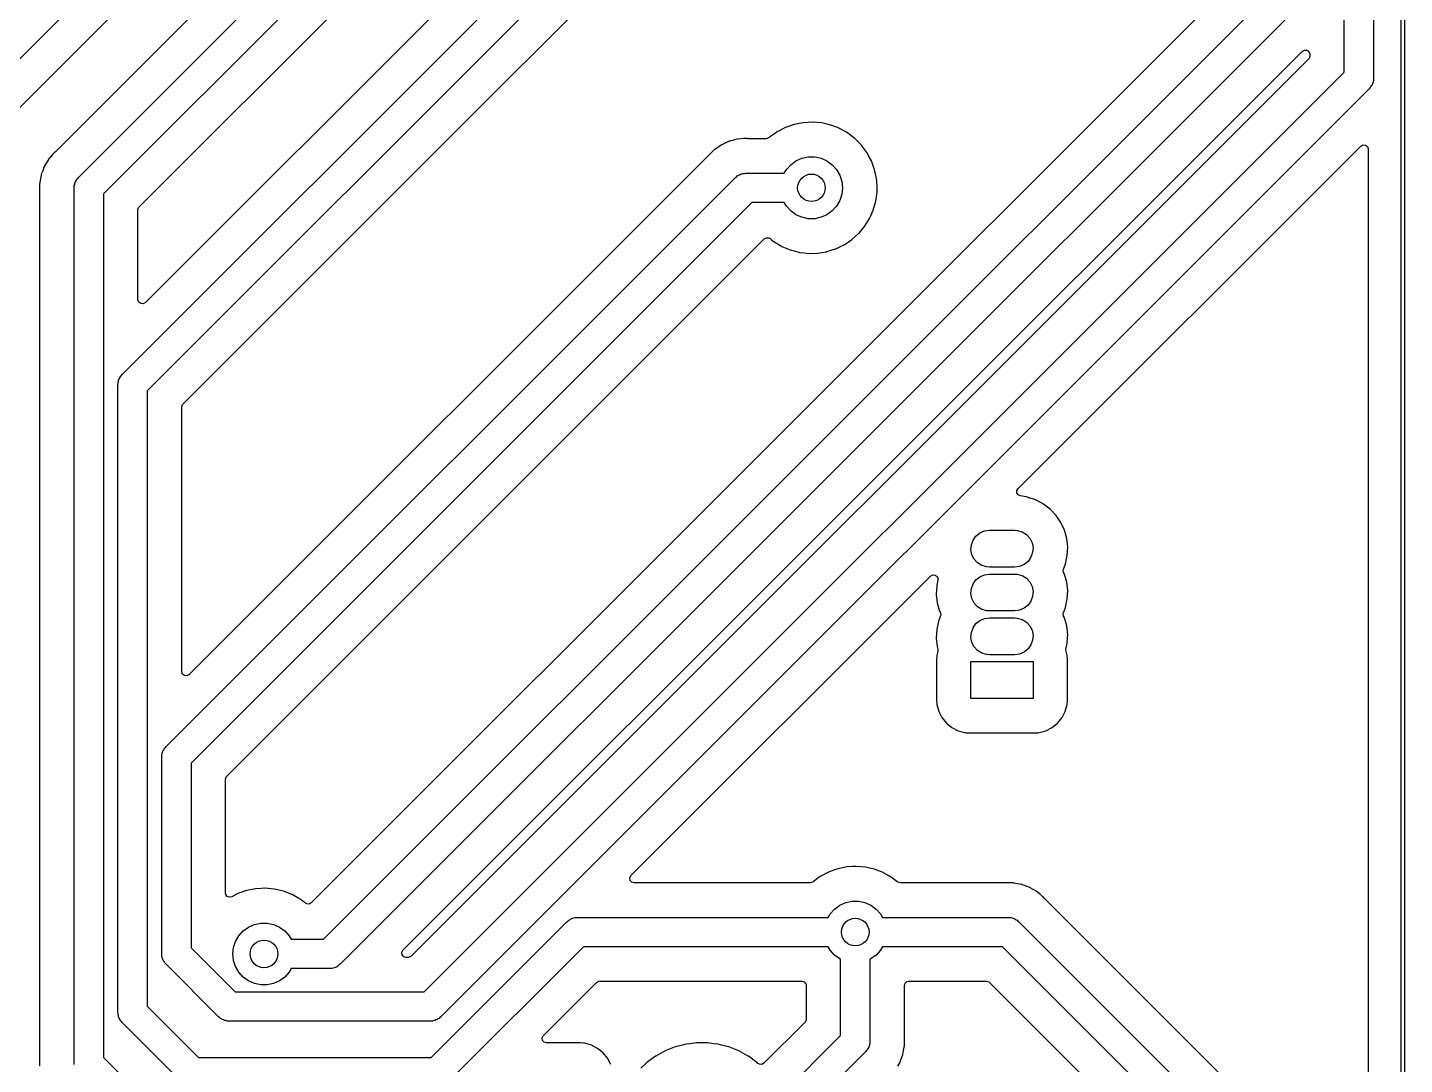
# Model space of a CAD drawing. Extents: x 86.3 to 160.1, y -151.8 to -76.2.
# Drawn here: x 120.14 to 160.07, y -136.56 to -106.47 of the extents above; entities that cross this region are included whole.
import ezdxf

# ---------------------------------------------------------------- set-up
doc = ezdxf.new("R2010")
doc.units = 0
doc.layers.add('BLACK', color=7, linetype='CONTINUOUS')

msp = doc.modelspace()

# ---------------------------------------------------------------- linework, layer by layer
at = {"layer": 'BLACK', "linetype": 'CONTINUOUS'}
for p, q in [((159.97, -151.715), (159.97, -76.25)), ((160.07, -76.2), (160.07, -151.765)), ((158.325, -107.774), (158.325, -82.091)), ((159.175, -81.915), (159.175, -107.95)), ((122.889, -116.539), (139.099, -100.33)), ((137.693, -100.321), (123.561, -114.453)), ((140.001, -100.631), (123.615, -117.016)), ((132.634, -109.412), (140.635, -101.411)), ((127.443, -103.586), (120.951, -110.078)), ((121.619, -110.824), (128.48, -103.964)), ((129.206, -104.441), (122.345, -111.301)), ((156.018, -104.221), (128.371, -131.868)), ((128.729, -132.925), (157.055, -104.599)), ((122.221, -105.076), (119.046, -108.251)), ((123.382, -111.679), (129.874, -105.187)), ((157.781, -105.076), (129.206, -133.651)), ((119.833, -108.878), (122.889, -105.822)), ((131.037, -133.234), (157.109, -107.162)), ((157.288, -107.396), (131.271, -133.413)), ((157.109, -107.162), (157.172, -107.128)), ((157.172, -107.128), (157.243, -107.133)), ((157.243, -107.133), (157.299, -107.175)), ((157.304, -107.375), (157.288, -107.396)), ((157.299, -107.175), (157.324, -107.242)), ((157.325, -107.307), (157.304, -107.375)), ((157.324, -107.242), (157.325, -107.251)), ((157.325, -107.251), (157.325, -107.307)), ((131.649, -134.45), (158.325, -107.774)), ((159.109, -108.17), (159.094, -108.2)), ((159.129, -108.143), (159.109, -108.17)), ((159.139, -108.111), (159.129, -108.143)), ((159.154, -108.081), (159.139, -108.111)), ((159.159, -108.048), (159.154, -108.081)), ((159.17, -108.016), (159.159, -108.048)), ((159.175, -107.95), (159.17, -107.983)), ((159.17, -107.983), (159.17, -108.016)), ((159.051, -108.251), (132.126, -135.176)), ((159.07, -108.223), (159.051, -108.251)), ((159.094, -108.2), (159.07, -108.223)), ((142.118, -109.376), (141.879, -109.5)), ((142.372, -109.287), (142.118, -109.376)), ((142.377, -109.286), (142.372, -109.287)), ((142.632, -109.236), (142.377, -109.286)), ((142.377, -109.286), (142.377, -109.286)), ((142.636, -109.235), (142.632, -109.236)), ((142.632, -109.236), (142.632, -109.236)), ((142.791, -109.226), (142.636, -109.235)), ((142.9, -109.22), (142.791, -109.226)), ((142.905, -109.22), (142.9, -109.22)), ((142.9, -109.22), (142.9, -109.22)), ((143.173, -109.243), (142.905, -109.22)), ((143.287, -109.269), (143.173, -109.243)), ((143.431, -109.303), (143.287, -109.269)), ((143.435, -109.304), (143.431, -109.303)), ((143.431, -109.303), (143.431, -109.303)), ((143.495, -109.327), (143.435, -109.304)), ((143.682, -109.399), (143.495, -109.327)), ((124.652, -117.394), (132.634, -109.412)), ((140.471, -109.785), (140.429, -109.805)), ((140.476, -109.782), (140.471, -109.785)), ((140.471, -109.785), (140.471, -109.785)), ((140.481, -109.781), (140.476, -109.782)), ((140.486, -109.779), (140.481, -109.781)), ((140.49, -109.778), (140.486, -109.779)), ((140.495, -109.776), (140.49, -109.778)), ((140.5, -109.774), (140.495, -109.776)), ((140.534, -109.765), (140.5, -109.774)), ((140.5, -109.774), (140.5, -109.774)), ((140.601, -109.748), (140.534, -109.765)), ((140.603, -109.747), (140.601, -109.748)), ((140.709, -109.718), (140.603, -109.747)), ((140.715, -109.718), (140.709, -109.718)), ((140.719, -109.717), (140.715, -109.718)), ((140.724, -109.716), (140.719, -109.717)), ((140.729, -109.715), (140.724, -109.716)), ((140.734, -109.714), (140.729, -109.715)), ((140.839, -109.705), (140.734, -109.714)), ((140.734, -109.714), (140.734, -109.714)), ((140.84, -109.705), (140.839, -109.705)), ((140.904, -109.699), (140.84, -109.705)), ((140.95, -109.694), (140.904, -109.699)), ((140.955, -109.695), (140.95, -109.694)), ((141.016, -109.699), (140.955, -109.695)), ((140.955, -109.695), (140.955, -109.695)), ((141.025, -109.7), (141.016, -109.699)), ((141.565, -109.7), (141.025, -109.7)), ((141.589, -109.697), (141.565, -109.7)), ((141.652, -109.665), (141.589, -109.697)), ((141.657, -109.66), (141.652, -109.665)), ((141.66, -109.657), (141.657, -109.66)), ((141.657, -109.66), (141.657, -109.66)), ((141.831, -109.535), (141.66, -109.657)), ((141.876, -109.503), (141.831, -109.535)), ((141.879, -109.5), (141.876, -109.503)), ((141.876, -109.503), (141.876, -109.503)), ((143.686, -109.401), (143.682, -109.399)), ((143.682, -109.399), (143.682, -109.399)), ((143.69, -109.403), (143.686, -109.401)), ((143.868, -109.503), (143.69, -109.403)), ((143.69, -109.403), (143.69, -109.403)), ((143.921, -109.532), (143.868, -109.503)), ((143.925, -109.535), (143.921, -109.532)), ((144.094, -109.665), (143.925, -109.535)), ((144.135, -109.696), (144.094, -109.665)), ((144.324, -109.888), (144.135, -109.696)), ((120.891, -110.132), (120.825, -110.213)), ((120.894, -110.128), (120.891, -110.132)), ((120.945, -110.084), (120.894, -110.128)), ((120.951, -110.078), (120.945, -110.084)), ((139.894, -110.183), (139.882, -110.197)), ((139.895, -110.181), (139.894, -110.183)), ((139.899, -110.177), (139.895, -110.181)), ((139.895, -110.181), (139.895, -110.181)), ((139.974, -110.105), (139.899, -110.177)), ((139.976, -110.103), (139.974, -110.105)), ((140.039, -110.04), (139.976, -110.103)), ((140.058, -110.023), (140.039, -110.04)), ((140.061, -110.02), (140.058, -110.023)), ((140.065, -110.018), (140.061, -110.02)), ((140.066, -110.017), (140.065, -110.017)), ((140.065, -110.017), (140.065, -110.017)), ((140.065, -110.017), (140.065, -110.018)), ((140.07, -110.014), (140.066, -110.017)), ((140.074, -110.01), (140.07, -110.014)), ((140.165, -109.949), (140.074, -110.01)), ((140.166, -109.948), (140.165, -109.949)), ((140.252, -109.888), (140.166, -109.948)), ((140.257, -109.885), (140.252, -109.888)), ((140.262, -109.883), (140.257, -109.885)), ((140.266, -109.88), (140.262, -109.883)), ((140.27, -109.878), (140.266, -109.88)), ((140.274, -109.875), (140.27, -109.878)), ((140.375, -109.83), (140.274, -109.875)), ((140.376, -109.829), (140.375, -109.83)), ((140.429, -109.805), (140.376, -109.829)), ((144.326, -109.891), (144.324, -109.888)), ((144.368, -109.948), (144.326, -109.891)), ((144.326, -109.891), (144.326, -109.891)), ((144.484, -110.104), (144.368, -109.948)), ((144.486, -110.108), (144.484, -110.104)), ((144.543, -110.213), (144.486, -110.108)), ((148.864, -119.852), (158.804, -109.912)), ((158.804, -109.912), (158.867, -109.878)), ((158.867, -109.878), (158.938, -109.883)), ((158.938, -109.883), (158.994, -109.925)), ((158.994, -109.925), (159.019, -109.992)), ((159.019, -109.992), (159.019, -110.001)), ((159.019, -110.001), (159.019, -150.638)), ((120.619, -110.53), (120.584, -110.628)), ((120.621, -110.525), (120.619, -110.53)), ((120.619, -110.53), (120.619, -110.53)), ((120.624, -110.52), (120.621, -110.525)), ((120.626, -110.516), (120.624, -110.52)), ((120.628, -110.512), (120.626, -110.516)), ((120.63, -110.507), (120.628, -110.512)), ((120.686, -110.412), (120.63, -110.507)), ((120.738, -110.319), (120.686, -110.41)), ((120.686, -110.41), (120.686, -110.412)), ((120.741, -110.315), (120.738, -110.319)), ((120.738, -110.319), (120.738, -110.319)), ((120.744, -110.311), (120.741, -110.315)), ((120.747, -110.307), (120.744, -110.311)), ((120.75, -110.303), (120.747, -110.307)), ((120.752, -110.298), (120.75, -110.303)), ((120.823, -110.214), (120.752, -110.298)), ((120.825, -110.213), (120.823, -110.214)), ((139.882, -110.197), (124.831, -125.248)), ((142.147, -110.596), (142.273, -110.456)), ((142.273, -110.456), (142.425, -110.346)), ((142.425, -110.346), (142.597, -110.269)), ((142.597, -110.269), (142.781, -110.23)), ((142.781, -110.23), (142.969, -110.23)), ((142.969, -110.23), (143.153, -110.269)), ((143.153, -110.269), (143.325, -110.346)), ((143.325, -110.346), (143.477, -110.456)), ((143.477, -110.456), (143.603, -110.596)), ((144.612, -110.341), (144.543, -110.213)), ((144.613, -110.345), (144.612, -110.341)), ((144.676, -110.516), (144.613, -110.345)), ((144.613, -110.345), (144.613, -110.345)), ((144.705, -110.593), (144.676, -110.516)), ((144.761, -110.857), (144.705, -110.593)), ((120.496, -110.99), (120.494, -111.016)), ((120.497, -110.982), (120.496, -110.986)), ((120.496, -110.986), (120.496, -110.99)), ((120.498, -110.976), (120.497, -110.981)), ((120.497, -110.981), (120.497, -110.981)), ((120.497, -110.981), (120.497, -110.982)), ((120.497, -110.982), (120.497, -110.982)), ((120.511, -110.902), (120.498, -110.97)), ((120.498, -110.97), (120.498, -110.976)), ((120.519, -110.862), (120.511, -110.902)), ((120.538, -110.758), (120.519, -110.861)), ((120.519, -110.861), (120.519, -110.862)), ((120.539, -110.752), (120.538, -110.758)), ((120.541, -110.747), (120.539, -110.752)), ((120.542, -110.743), (120.541, -110.747)), ((120.543, -110.738), (120.542, -110.743)), ((120.544, -110.733), (120.543, -110.738)), ((120.583, -110.63), (120.544, -110.733)), ((120.584, -110.628), (120.583, -110.63)), ((121.511, -111.027), (121.516, -110.994)), ((121.516, -110.994), (121.531, -110.964)), ((121.531, -110.964), (121.541, -110.932)), ((121.541, -110.932), (121.561, -110.905)), ((121.561, -110.905), (121.576, -110.875)), ((121.576, -110.875), (121.6, -110.852)), ((121.6, -110.852), (121.619, -110.824)), ((124.159, -127.334), (140.669, -110.824)), ((140.669, -110.824), (140.697, -110.805)), ((140.697, -110.805), (140.72, -110.781)), ((140.72, -110.781), (140.75, -110.766)), ((140.75, -110.766), (140.777, -110.746)), ((140.777, -110.746), (140.809, -110.736)), ((140.809, -110.736), (140.839, -110.721)), ((140.839, -110.721), (140.872, -110.716)), ((140.872, -110.716), (140.904, -110.705)), ((140.904, -110.705), (140.937, -110.705)), ((140.937, -110.705), (140.97, -110.7)), ((140.97, -110.7), (142.087, -110.7)), ((142.087, -110.7), (142.147, -110.596)), ((143.603, -110.596), (143.697, -110.759)), ((143.697, -110.759), (143.755, -110.938)), ((143.755, -110.938), (143.775, -111.125)), ((144.762, -110.861), (144.761, -110.857)), ((144.767, -110.933), (144.762, -110.861)), ((144.78, -111.125), (144.767, -110.933)), ((120.494, -111.108), (120.492, -111.212)), ((120.492, -111.212), (120.493, -111.218)), ((120.493, -111.218), (120.493, -111.218)), ((120.493, -111.218), (120.493, -111.22)), ((120.493, -111.22), (120.494, -111.238)), ((120.494, -111.016), (120.494, -111.105)), ((120.494, -111.105), (120.494, -111.108)), ((120.494, -111.238), (120.494, -136.47)), ((121.495, -111.125), (121.5, -111.092)), ((121.495, -136.525), (121.495, -111.125)), ((121.5, -111.059), (121.511, -111.027)), ((121.5, -111.092), (121.5, -111.059)), ((122.345, -111.301), (122.345, -136.349)), ((143.755, -111.312), (143.697, -111.491)), ((143.775, -111.125), (143.755, -111.312)), ((144.741, -111.511), (144.766, -111.322)), ((144.766, -111.322), (144.776, -111.248)), ((144.776, -111.248), (144.777, -111.245)), ((144.776, -111.248), (144.776, -111.248)), ((144.777, -111.245), (144.78, -111.125)), ((123.346, -111.768), (123.366, -111.7)), ((123.346, -114.364), (123.346, -111.768)), ((123.366, -111.7), (123.382, -111.679)), ((141.146, -111.55), (124.885, -127.811)), ((142.087, -111.55), (141.146, -111.55)), ((142.147, -111.654), (142.087, -111.55)), ((142.273, -111.794), (142.147, -111.654)), ((143.603, -111.654), (143.477, -111.794)), ((143.697, -111.491), (143.603, -111.654)), ((144.584, -111.96), (144.666, -111.774)), ((144.666, -111.774), (144.668, -111.77)), ((144.668, -111.77), (144.741, -111.511)), ((142.425, -111.904), (142.273, -111.794)), ((142.597, -111.981), (142.425, -111.904)), ((142.781, -112.02), (142.597, -111.981)), ((142.969, -112.02), (142.781, -112.02)), ((143.153, -111.981), (142.969, -112.02)), ((143.325, -111.904), (143.153, -111.981)), ((143.477, -111.794), (143.325, -111.904)), ((144.416, -112.245), (144.559, -112.017)), ((144.559, -112.017), (144.584, -111.96)), ((141.505, -112.606), (141.567, -112.572)), ((141.567, -112.572), (141.638, -112.577)), ((141.638, -112.577), (141.673, -112.598)), ((144.046, -112.628), (144.24, -112.454)), ((144.24, -112.454), (144.243, -112.451)), ((144.243, -112.451), (144.256, -112.436)), ((144.256, -112.436), (144.414, -112.248)), ((144.414, -112.248), (144.416, -112.245)), ((144.414, -112.248), (144.414, -112.248)), ((125.922, -128.189), (141.505, -112.606)), ((141.673, -112.598), (141.717, -112.633)), ((141.717, -112.633), (141.776, -112.681)), ((141.776, -112.681), (141.776, -112.681)), ((141.776, -112.681), (141.779, -112.684)), ((141.779, -112.684), (141.783, -112.686)), ((141.783, -112.686), (141.783, -112.686)), ((141.783, -112.686), (142.006, -112.82)), ((142.006, -112.82), (142.01, -112.823)), ((142.01, -112.823), (142.014, -112.824)), ((142.014, -112.824), (142.014, -112.824)), ((142.014, -112.824), (142.254, -112.926)), ((142.254, -112.926), (142.254, -112.926)), ((142.254, -112.926), (142.258, -112.928)), ((142.258, -112.928), (142.292, -112.937)), ((142.292, -112.937), (142.514, -112.995)), ((143.116, -113.012), (143.315, -112.978)), ((143.315, -112.978), (143.315, -112.978)), ((143.315, -112.978), (143.32, -112.978)), ((143.32, -112.978), (143.324, -112.976)), ((143.324, -112.976), (143.572, -112.898)), ((143.324, -112.976), (143.324, -112.976)), ((143.572, -112.898), (143.576, -112.897)), ((143.572, -112.898), (143.572, -112.898)), ((143.576, -112.897), (143.58, -112.895)), ((143.58, -112.895), (143.815, -112.782)), ((143.58, -112.895), (143.58, -112.895)), ((143.815, -112.782), (143.819, -112.78)), ((143.815, -112.782), (143.815, -112.782)), ((143.819, -112.78), (143.94, -112.699)), ((143.94, -112.699), (144.039, -112.633)), ((144.039, -112.633), (144.043, -112.631)), ((144.039, -112.633), (144.039, -112.633)), ((144.043, -112.631), (144.046, -112.628)), ((144.046, -112.628), (144.046, -112.628)), ((142.514, -112.995), (142.514, -112.995)), ((142.514, -112.995), (142.518, -112.997)), ((142.518, -112.997), (142.522, -112.997)), ((142.522, -112.997), (142.522, -112.997)), ((142.522, -112.997), (142.671, -113.015)), ((142.671, -113.015), (142.785, -113.028)), ((142.785, -113.028), (143.054, -113.022)), ((143.054, -113.022), (143.116, -113.012)), ((123.346, -114.373), (123.346, -114.364)), ((123.371, -114.44), (123.346, -114.373)), ((123.427, -114.482), (123.371, -114.44)), ((123.498, -114.487), (123.427, -114.482)), ((123.561, -114.453), (123.498, -114.487)), ((122.846, -116.59), (122.87, -116.567)), ((122.87, -116.567), (122.889, -116.539)), ((122.765, -116.84), (122.77, -116.807)), ((122.765, -135.04), (122.765, -116.84)), ((122.77, -116.774), (122.781, -116.742)), ((122.77, -116.807), (122.77, -116.774)), ((122.781, -116.742), (122.786, -116.709)), ((122.786, -116.709), (122.801, -116.679)), ((122.801, -116.679), (122.811, -116.647)), ((122.811, -116.647), (122.831, -116.62)), ((122.831, -116.62), (122.846, -116.59)), ((123.615, -117.016), (123.615, -134.864)), ((124.615, -117.483), (124.636, -117.415)), ((124.615, -125.159), (124.615, -117.483)), ((124.636, -117.415), (124.652, -117.394)), ((148.831, -119.973), (148.833, -119.902)), ((148.868, -120.034), (148.831, -119.973)), ((148.833, -119.902), (148.864, -119.852)), ((148.932, -120.065), (148.868, -120.034)), ((149.148, -120.103), (148.932, -120.065)), ((149.153, -120.104), (149.148, -120.103)), ((149.377, -120.181), (149.153, -120.104)), ((149.382, -120.183), (149.377, -120.181)), ((149.377, -120.181), (149.377, -120.181)), ((149.386, -120.185), (149.382, -120.183)), ((149.595, -120.297), (149.386, -120.185)), ((149.599, -120.3), (149.595, -120.297)), ((149.595, -120.297), (149.595, -120.297)), ((149.796, -120.45), (149.599, -120.3)), ((149.966, -120.629), (149.796, -120.45)), ((150.104, -120.834), (149.966, -120.629)), ((150.209, -121.058), (150.104, -120.834)), ((147.512, -121.483), (147.561, -121.347)), ((147.561, -121.347), (147.645, -121.228)), ((147.645, -121.228), (147.758, -121.137)), ((147.758, -121.137), (147.891, -121.079)), ((147.891, -121.079), (148.035, -121.06)), ((148.035, -121.06), (148.765, -121.06)), ((148.765, -121.06), (148.843, -121.065)), ((148.843, -121.065), (148.983, -121.106)), ((148.983, -121.106), (149.106, -121.182)), ((149.106, -121.182), (149.204, -121.289)), ((149.204, -121.289), (149.27, -121.419)), ((150.276, -121.295), (150.209, -121.058)), ((150.305, -121.541), (150.276, -121.295)), ((147.501, -121.628), (147.512, -121.483)), ((147.53, -121.771), (147.501, -121.628)), ((147.596, -121.9), (147.53, -121.771)), ((149.288, -121.706), (149.239, -121.843)), ((149.27, -121.419), (149.299, -121.561)), ((149.299, -121.561), (149.288, -121.706)), ((150.293, -121.788), (150.305, -121.541)), ((147.694, -122.007), (147.596, -121.9)), ((147.817, -122.083), (147.694, -122.007)), ((147.957, -122.124), (147.817, -122.083)), ((148.035, -122.13), (147.957, -122.124)), ((148.765, -122.13), (148.035, -122.13)), ((148.909, -122.11), (148.765, -122.13)), ((149.042, -122.052), (148.909, -122.11)), ((149.155, -121.961), (149.042, -122.052)), ((149.239, -121.843), (149.155, -121.961)), ((150.184, -122.183), (150.241, -122.034)), ((150.241, -122.034), (150.243, -122.03)), ((150.241, -122.034), (150.241, -122.034)), ((150.243, -122.03), (150.293, -121.788)), ((137.642, -131.074), (146.33, -122.386)), ((146.33, -122.386), (146.392, -122.352)), ((146.392, -122.352), (146.463, -122.357)), ((146.463, -122.357), (146.52, -122.4)), ((146.542, -122.501), (146.51, -122.654)), ((146.52, -122.4), (146.545, -122.466)), ((146.545, -122.466), (146.542, -122.501)), ((147.561, -122.617), (147.645, -122.498)), ((147.645, -122.498), (147.758, -122.407)), ((147.758, -122.407), (147.891, -122.349)), ((147.891, -122.349), (148.035, -122.33)), ((148.035, -122.33), (148.765, -122.33)), ((148.765, -122.33), (148.843, -122.335)), ((148.843, -122.335), (148.983, -122.376)), ((148.983, -122.376), (149.106, -122.452)), ((149.106, -122.452), (149.204, -122.559)), ((149.204, -122.559), (149.27, -122.689)), ((150.177, -122.211), (150.184, -122.183)), ((150.187, -122.282), (150.177, -122.211)), ((150.209, -122.328), (150.187, -122.282)), ((150.21, -122.333), (150.209, -122.328)), ((150.267, -122.533), (150.21, -122.333)), ((150.276, -122.565), (150.267, -122.533)), ((150.305, -122.811), (150.276, -122.565)), ((146.507, -122.672), (146.495, -122.918)), ((146.495, -122.918), (146.524, -123.164)), ((146.51, -122.654), (146.507, -122.672)), ((147.501, -122.898), (147.512, -122.753)), ((147.53, -123.041), (147.501, -122.898)), ((147.512, -122.753), (147.561, -122.617)), ((149.27, -122.689), (149.299, -122.831)), ((149.299, -122.831), (149.288, -122.976)), ((150.293, -123.058), (150.305, -122.811)), ((146.524, -123.164), (146.591, -123.402)), ((147.596, -123.17), (147.53, -123.041)), ((147.694, -123.277), (147.596, -123.17)), ((147.817, -123.353), (147.694, -123.277)), ((147.957, -123.394), (147.817, -123.353)), ((149.042, -123.322), (148.909, -123.38)), ((149.155, -123.231), (149.042, -123.322)), ((149.239, -123.113), (149.155, -123.231)), ((149.288, -122.976), (149.239, -123.113)), ((150.184, -123.453), (150.241, -123.304)), ((150.241, -123.304), (150.243, -123.3)), ((150.241, -123.304), (150.241, -123.304)), ((150.243, -123.3), (150.275, -123.146)), ((150.275, -123.146), (150.292, -123.063)), ((150.292, -123.063), (150.293, -123.058)), ((150.292, -123.063), (150.292, -123.063)), ((146.557, -123.7), (146.507, -123.942)), ((146.616, -123.546), (146.557, -123.7)), ((146.591, -123.402), (146.593, -123.406)), ((146.593, -123.406), (146.613, -123.448)), ((146.613, -123.448), (146.623, -123.518)), ((146.623, -123.518), (146.616, -123.546)), ((147.561, -123.887), (147.645, -123.768)), ((147.645, -123.768), (147.758, -123.677)), ((147.758, -123.677), (147.891, -123.619)), ((147.891, -123.619), (148.035, -123.6)), ((148.035, -123.4), (147.957, -123.394)), ((148.765, -123.4), (148.035, -123.4)), ((148.035, -123.6), (148.765, -123.6)), ((148.909, -123.38), (148.765, -123.4)), ((148.765, -123.6), (148.843, -123.605)), ((148.843, -123.605), (148.983, -123.646)), ((148.983, -123.646), (149.106, -123.722)), ((149.106, -123.722), (149.204, -123.829)), ((150.177, -123.481), (150.184, -123.453)), ((150.187, -123.552), (150.177, -123.481)), ((150.209, -123.598), (150.187, -123.552)), ((150.276, -123.835), (150.209, -123.598)), ((146.507, -123.942), (146.495, -124.188)), ((147.501, -124.168), (147.512, -124.023)), ((147.53, -124.311), (147.501, -124.168)), ((147.512, -124.023), (147.561, -123.887)), ((149.204, -123.829), (149.27, -123.959)), ((149.27, -123.959), (149.299, -124.101)), ((149.299, -124.101), (149.288, -124.246)), ((150.305, -124.081), (150.276, -123.835)), ((150.293, -124.328), (150.305, -124.081)), ((146.495, -124.188), (146.524, -124.434)), ((146.524, -124.434), (146.544, -124.505)), ((146.544, -124.505), (146.544, -124.574)), ((147.596, -124.44), (147.53, -124.311)), ((147.694, -124.547), (147.596, -124.44)), ((147.817, -124.623), (147.694, -124.547)), ((149.155, -124.501), (149.042, -124.592)), ((149.239, -124.383), (149.155, -124.501)), ((149.288, -124.246), (149.239, -124.383)), ((150.254, -124.515), (150.292, -124.333)), ((150.256, -124.575), (150.254, -124.515)), ((150.292, -124.333), (150.293, -124.328)), ((150.292, -124.333), (150.292, -124.333)), ((146.51, -124.692), (146.499, -124.812)), ((146.499, -124.812), (146.499, -125.997)), ((146.544, -124.574), (146.51, -124.692)), ((147.5, -125.94), (147.5, -124.87)), ((147.5, -124.87), (149.3, -124.87)), ((147.957, -124.664), (147.817, -124.623)), ((148.035, -124.67), (147.957, -124.664)), ((148.765, -124.67), (148.035, -124.67)), ((148.909, -124.65), (148.765, -124.67)), ((149.042, -124.592), (148.909, -124.65)), ((149.3, -124.87), (149.3, -125.94)), ((150.29, -124.692), (150.256, -124.575)), ((150.3, -124.812), (150.29, -124.692)), ((150.3, -125.997), (150.3, -124.812)), ((124.616, -125.168), (124.615, -125.159)), ((124.641, -125.235), (124.616, -125.168)), ((124.697, -125.277), (124.641, -125.235)), ((124.768, -125.282), (124.697, -125.277)), ((124.831, -125.248), (124.768, -125.282)), ((146.499, -125.997), (146.51, -126.118)), ((146.51, -126.118), (146.566, -126.313)), ((149.3, -125.94), (147.5, -125.94)), ((150.234, -126.313), (150.29, -126.118)), ((150.29, -126.118), (150.3, -125.997)), ((146.566, -126.313), (146.66, -126.493)), ((146.66, -126.493), (146.789, -126.651)), ((150.011, -126.651), (150.14, -126.493)), ((150.14, -126.493), (150.234, -126.313)), ((146.789, -126.651), (146.946, -126.779)), ((146.946, -126.779), (147.127, -126.873)), ((147.127, -126.873), (147.322, -126.929)), ((147.322, -126.929), (147.354, -126.932)), ((147.354, -126.932), (147.439, -126.94)), ((147.439, -126.94), (147.439, -126.94)), ((147.439, -126.94), (147.442, -126.94)), ((147.442, -126.94), (149.358, -126.94)), ((149.358, -126.94), (149.361, -126.94)), ((149.361, -126.94), (149.446, -126.932)), ((149.361, -126.94), (149.361, -126.94)), ((149.446, -126.932), (149.478, -126.929)), ((149.478, -126.929), (149.673, -126.873)), ((149.673, -126.873), (149.854, -126.779)), ((149.854, -126.779), (150.011, -126.651)), ((124.116, -127.385), (124.14, -127.362)), ((124.14, -127.362), (124.159, -127.334)), ((124.035, -127.635), (124.04, -127.602)), ((124.035, -133.35), (124.035, -127.635)), ((124.04, -127.569), (124.051, -127.537)), ((124.04, -127.602), (124.04, -127.569)), ((124.051, -127.537), (124.056, -127.504)), ((124.056, -127.504), (124.071, -127.474)), ((124.071, -127.474), (124.081, -127.442)), ((124.081, -127.442), (124.101, -127.415)), ((124.101, -127.415), (124.116, -127.385)), ((124.885, -127.811), (124.885, -133.174)), ((125.885, -128.278), (125.906, -128.21)), ((125.885, -131.58), (125.885, -128.278)), ((125.906, -128.21), (125.922, -128.189)), ((143.642, -130.877), (143.388, -130.966)), ((143.647, -130.876), (143.642, -130.877)), ((143.902, -130.826), (143.647, -130.876)), ((143.647, -130.876), (143.647, -130.876)), ((143.906, -130.825), (143.902, -130.826)), ((143.902, -130.826), (143.902, -130.826)), ((144.061, -130.816), (143.906, -130.825)), ((144.17, -130.81), (144.061, -130.816)), ((144.175, -130.81), (144.17, -130.81)), ((144.17, -130.81), (144.17, -130.81)), ((144.443, -130.833), (144.175, -130.81)), ((144.557, -130.859), (144.443, -130.833)), ((144.701, -130.893), (144.557, -130.859)), ((144.705, -130.894), (144.701, -130.893)), ((144.701, -130.893), (144.701, -130.893)), ((144.767, -130.918), (144.705, -130.894)), ((144.952, -130.989), (144.767, -130.918)), ((137.606, -131.146), (137.635, -131.081)), ((137.616, -131.216), (137.606, -131.146)), ((137.663, -131.269), (137.616, -131.216)), ((137.635, -131.081), (137.642, -131.074)), ((137.731, -131.29), (137.663, -131.269)), ((142.835, -131.29), (137.731, -131.29)), ((142.859, -131.287), (142.835, -131.29)), ((142.922, -131.255), (142.859, -131.287)), ((142.927, -131.25), (142.922, -131.255)), ((142.93, -131.247), (142.927, -131.25)), ((142.927, -131.25), (142.927, -131.25)), ((143.101, -131.125), (142.93, -131.247)), ((143.146, -131.093), (143.101, -131.125)), ((143.149, -131.09), (143.146, -131.093)), ((143.146, -131.093), (143.146, -131.093)), ((143.388, -130.966), (143.149, -131.09)), ((144.956, -130.991), (144.952, -130.989)), ((144.952, -130.989), (144.952, -130.989)), ((144.96, -130.993), (144.956, -130.991)), ((145.138, -131.093), (144.96, -130.993)), ((144.96, -130.993), (144.96, -130.993)), ((145.191, -131.122), (145.138, -131.093)), ((145.354, -131.247), (145.191, -131.122)), ((145.376, -131.264), (145.354, -131.247)), ((145.384, -131.269), (145.376, -131.264)), ((145.453, -131.29), (145.384, -131.269)), ((148.477, -131.29), (145.453, -131.29)), ((148.495, -131.288), (148.477, -131.29)), ((148.496, -131.288), (148.495, -131.288)), ((148.497, -131.288), (148.496, -131.288)), ((148.503, -131.287), (148.497, -131.288)), ((148.497, -131.288), (148.497, -131.288)), ((148.604, -131.289), (148.503, -131.287)), ((148.607, -131.289), (148.604, -131.289)), ((148.61, -131.29), (148.607, -131.289)), ((148.699, -131.29), (148.61, -131.29)), ((148.701, -131.29), (148.699, -131.29)), ((148.72, -131.29), (148.701, -131.29)), ((148.701, -131.29), (148.701, -131.29)), ((148.725, -131.291), (148.72, -131.29)), ((148.72, -131.29), (148.72, -131.29)), ((148.729, -131.291), (148.725, -131.291)), ((148.733, -131.292), (148.729, -131.291)), ((148.734, -131.292), (148.733, -131.292)), ((148.733, -131.292), (148.733, -131.292)), ((148.739, -131.293), (148.734, -131.292)), ((148.734, -131.292), (148.734, -131.292)), ((148.745, -131.293), (148.739, -131.293)), ((148.75, -131.294), (148.745, -131.293)), ((148.853, -131.314), (148.75, -131.294)), ((148.75, -131.294), (148.75, -131.294)), ((148.854, -131.314), (148.853, -131.314)), ((148.963, -131.334), (148.854, -131.314)), ((148.968, -131.336), (148.963, -131.334)), ((148.972, -131.337), (148.968, -131.336)), ((148.977, -131.338), (148.972, -131.337)), ((148.982, -131.339), (148.977, -131.338)), ((148.987, -131.341), (148.982, -131.339)), ((149.085, -131.378), (148.987, -131.341)), ((125.893, -131.621), (125.885, -131.58)), ((125.934, -131.679), (125.893, -131.621)), ((126, -131.705), (125.934, -131.679)), ((126.07, -131.692), (126, -131.705)), ((126.243, -131.601), (126.07, -131.692)), ((126.497, -131.512), (126.243, -131.601)), ((126.502, -131.511), (126.497, -131.512)), ((126.757, -131.461), (126.502, -131.511)), ((126.502, -131.511), (126.502, -131.511)), ((126.761, -131.46), (126.757, -131.461)), ((126.757, -131.461), (126.757, -131.461)), ((126.916, -131.451), (126.761, -131.46)), ((127.025, -131.445), (126.916, -131.451)), ((127.03, -131.445), (127.025, -131.445)), ((127.025, -131.445), (127.025, -131.445)), ((127.298, -131.468), (127.03, -131.445)), ((127.354, -131.481), (127.298, -131.468)), ((127.556, -131.528), (127.354, -131.481)), ((127.56, -131.529), (127.556, -131.528)), ((127.556, -131.528), (127.556, -131.528)), ((127.595, -131.542), (127.56, -131.529)), ((127.807, -131.624), (127.595, -131.542)), ((127.811, -131.626), (127.807, -131.624)), ((127.807, -131.624), (127.807, -131.624)), ((127.815, -131.628), (127.811, -131.626)), ((128.014, -131.74), (127.815, -131.628)), ((127.815, -131.628), (127.815, -131.628)), ((128.046, -131.757), (128.014, -131.74)), ((149.087, -131.379), (149.085, -131.378)), ((149.185, -131.414), (149.087, -131.379)), ((149.19, -131.416), (149.185, -131.414)), ((149.195, -131.419), (149.19, -131.416)), ((149.199, -131.421), (149.195, -131.419)), ((149.203, -131.423), (149.199, -131.421)), ((149.208, -131.425), (149.203, -131.423)), ((149.213, -131.427), (149.208, -131.425)), ((149.303, -131.481), (149.213, -131.427)), ((149.305, -131.481), (149.303, -131.481)), ((149.396, -131.533), (149.305, -131.481)), ((149.4, -131.536), (149.396, -131.533)), ((149.396, -131.533), (149.396, -131.533)), ((149.404, -131.539), (149.4, -131.536)), ((149.408, -131.542), (149.404, -131.539)), ((149.412, -131.545), (149.408, -131.542)), ((149.417, -131.547), (149.412, -131.545)), ((149.501, -131.618), (149.417, -131.547)), ((149.502, -131.62), (149.501, -131.618)), ((149.587, -131.689), (149.502, -131.62)), ((149.591, -131.693), (149.587, -131.689)), ((149.631, -131.74), (149.591, -131.693)), ((149.591, -131.693), (149.591, -131.693)), ((149.637, -131.746), (149.631, -131.74)), ((155.868, -137.977), (149.637, -131.746)), ((128.205, -131.879), (128.046, -131.757)), ((128.238, -131.897), (128.205, -131.879)), ((128.309, -131.902), (128.238, -131.897)), ((128.371, -131.868), (128.309, -131.902)), ((143.417, -132.186), (143.543, -132.046)), ((143.543, -132.046), (143.695, -131.936)), ((143.695, -131.936), (143.867, -131.859)), ((143.867, -131.859), (144.051, -131.82)), ((144.051, -131.82), (144.239, -131.82)), ((144.239, -131.82), (144.423, -131.859)), ((144.423, -131.859), (144.595, -131.936)), ((144.595, -131.936), (144.747, -132.046)), ((144.747, -132.046), (144.873, -132.186)), ((126.55, -132.571), (126.722, -132.494)), ((126.722, -132.494), (126.906, -132.455)), ((126.906, -132.455), (127.094, -132.455)), ((127.094, -132.455), (127.278, -132.494)), ((127.278, -132.494), (127.45, -132.571)), ((131.844, -136.355), (135.784, -132.414)), ((135.784, -132.414), (135.812, -132.395)), ((135.812, -132.395), (135.835, -132.371)), ((135.835, -132.371), (135.865, -132.356)), ((135.865, -132.356), (135.892, -132.336)), ((135.892, -132.336), (135.924, -132.326)), ((135.924, -132.326), (135.954, -132.311)), ((135.954, -132.311), (135.987, -132.306)), ((135.987, -132.306), (136.019, -132.295)), ((136.019, -132.295), (136.052, -132.295)), ((136.052, -132.295), (136.085, -132.29)), ((136.085, -132.29), (143.357, -132.29)), ((143.357, -132.29), (143.417, -132.186)), ((144.873, -132.186), (144.933, -132.29)), ((144.933, -132.29), (148.59, -132.29)), ((148.59, -132.29), (148.623, -132.295)), ((148.623, -132.295), (148.656, -132.295)), ((148.656, -132.295), (148.688, -132.306)), ((148.688, -132.306), (148.721, -132.311)), ((148.721, -132.311), (148.751, -132.326)), ((148.751, -132.326), (148.783, -132.336)), ((148.783, -132.336), (148.81, -132.356)), ((148.81, -132.356), (148.84, -132.371)), ((148.84, -132.371), (148.863, -132.395)), ((148.863, -132.395), (148.891, -132.414)), ((148.891, -132.414), (155.241, -138.764)), ((126.178, -132.984), (126.272, -132.821)), ((126.272, -132.821), (126.398, -132.681)), ((126.398, -132.681), (126.55, -132.571)), ((127.45, -132.571), (127.602, -132.681)), ((127.602, -132.681), (127.728, -132.821)), ((127.728, -132.821), (127.788, -132.925)), ((127.788, -132.925), (128.729, -132.925)), ((124.04, -133.383), (124.035, -133.35)), ((124.885, -133.174), (126.161, -134.45)), ((126.1, -133.35), (126.12, -133.163)), ((126.12, -133.537), (126.1, -133.35)), ((126.12, -133.163), (126.178, -132.984)), ((131.001, -133.306), (131.03, -133.241)), ((131.011, -133.376), (131.001, -133.306)), ((131.03, -133.241), (131.037, -133.234)), ((136.261, -133.14), (132.321, -137.081)), ((143.357, -133.14), (136.261, -133.14)), ((143.417, -133.244), (143.357, -133.14)), ((143.543, -133.384), (143.417, -133.244)), ((144.873, -133.244), (144.747, -133.384)), ((144.933, -133.14), (144.873, -133.244)), ((148.414, -133.14), (144.933, -133.14)), ((153.125, -137.851), (148.414, -133.14)), ((124.04, -133.416), (124.04, -133.383)), ((124.051, -133.448), (124.04, -133.416)), ((124.056, -133.481), (124.051, -133.448)), ((124.071, -133.511), (124.056, -133.481)), ((124.081, -133.543), (124.071, -133.511)), ((124.101, -133.57), (124.081, -133.543)), ((124.116, -133.6), (124.101, -133.57)), ((124.14, -133.623), (124.116, -133.6)), ((124.159, -133.651), (124.14, -133.623)), ((125.684, -135.176), (124.159, -133.651)), ((126.178, -133.716), (126.12, -133.537)), ((126.272, -133.879), (126.178, -133.716)), ((129.066, -133.739), (129.036, -133.754)), ((129.098, -133.729), (129.066, -133.739)), ((129.125, -133.709), (129.098, -133.729)), ((129.155, -133.694), (129.125, -133.709)), ((129.178, -133.67), (129.155, -133.694)), ((129.206, -133.651), (129.178, -133.67)), ((131.058, -133.429), (131.011, -133.376)), ((131.126, -133.45), (131.058, -133.429)), ((131.182, -133.45), (131.126, -133.45)), ((131.209, -133.447), (131.182, -133.45)), ((131.271, -133.413), (131.209, -133.447)), ((143.695, -133.494), (143.543, -133.384)), ((143.72, -133.506), (143.695, -133.494)), ((143.72, -135.714), (143.72, -133.506)), ((144.595, -133.494), (144.57, -133.506)), ((144.57, -133.506), (144.57, -135.89)), ((144.747, -133.384), (144.595, -133.494)), ((126.398, -134.019), (126.272, -133.879)), ((126.55, -134.129), (126.398, -134.019)), ((126.722, -134.206), (126.55, -134.129)), ((127.45, -134.129), (127.278, -134.206)), ((127.602, -134.019), (127.45, -134.129)), ((127.728, -133.879), (127.602, -134.019)), ((127.788, -133.775), (127.728, -133.879)), ((128.905, -133.775), (127.788, -133.775)), ((128.938, -133.77), (128.905, -133.775)), ((128.971, -133.77), (128.938, -133.77)), ((129.003, -133.759), (128.971, -133.77)), ((129.036, -133.754), (129.003, -133.759)), ((136.639, -134.177), (136.701, -134.143)), ((136.701, -134.143), (136.728, -134.141)), ((136.728, -134.141), (142.594, -134.141)), ((142.594, -134.141), (142.662, -134.161)), ((145.644, -134.152), (145.696, -134.141)), ((145.696, -134.141), (147.947, -134.141)), ((147.947, -134.141), (148.015, -134.161)), ((126.161, -134.45), (131.649, -134.45)), ((126.906, -134.245), (126.722, -134.206)), ((127.094, -134.245), (126.906, -134.245)), ((127.278, -134.206), (127.094, -134.245)), ((135.102, -135.714), (136.639, -134.177)), ((142.662, -134.161), (142.708, -134.214)), ((142.708, -134.214), (142.719, -134.267)), ((142.719, -134.267), (142.719, -135.247)), ((145.57, -134.267), (145.591, -134.198)), ((145.57, -135.777), (145.57, -134.267)), ((145.591, -134.198), (145.644, -134.152)), ((148.015, -134.161), (148.036, -134.177)), ((148.036, -134.177), (151.858, -137.999)), ((123.615, -134.864), (125.106, -136.355)), ((122.77, -135.073), (122.765, -135.04)), ((122.77, -135.107), (122.77, -135.073)), ((122.781, -135.138), (122.77, -135.107)), ((122.786, -135.171), (122.781, -135.138)), ((122.801, -135.201), (122.786, -135.171)), ((122.811, -135.233), (122.801, -135.201)), ((122.831, -135.26), (122.811, -135.233)), ((122.846, -135.29), (122.831, -135.26)), ((122.87, -135.314), (122.846, -135.29)), ((122.889, -135.341), (122.87, -135.314)), ((124.629, -137.081), (122.889, -135.341)), ((125.712, -135.195), (125.684, -135.176)), ((125.735, -135.219), (125.712, -135.195)), ((125.765, -135.234), (125.735, -135.219)), ((125.792, -135.254), (125.765, -135.234)), ((125.824, -135.264), (125.792, -135.254)), ((125.854, -135.279), (125.824, -135.264)), ((125.887, -135.284), (125.854, -135.279)), ((125.919, -135.295), (125.887, -135.284)), ((125.952, -135.295), (125.919, -135.295)), ((125.985, -135.3), (125.952, -135.295)), ((131.825, -135.3), (125.985, -135.3)), ((131.858, -135.295), (131.825, -135.3)), ((131.891, -135.295), (131.858, -135.295)), ((131.923, -135.284), (131.891, -135.295)), ((131.956, -135.279), (131.923, -135.284)), ((131.986, -135.264), (131.956, -135.279)), ((132.018, -135.254), (131.986, -135.264)), ((132.045, -135.234), (132.018, -135.254)), ((132.075, -135.219), (132.045, -135.234)), ((132.098, -135.195), (132.075, -135.219)), ((132.126, -135.176), (132.098, -135.195)), ((142.683, -135.336), (141.498, -136.521)), ((142.699, -135.315), (142.683, -135.336)), ((142.719, -135.247), (142.699, -135.315)), ((135.066, -135.786), (135.095, -135.721)), ((135.095, -135.721), (135.102, -135.714)), ((141.429, -138.005), (143.72, -135.714)), ((135.076, -135.856), (135.066, -135.786)), ((135.123, -135.909), (135.076, -135.856)), ((135.191, -135.929), (135.123, -135.909)), ((136.178, -135.929), (135.191, -135.929)), ((136.181, -135.93), (136.178, -135.929)), ((136.266, -135.937), (136.181, -135.93)), ((136.181, -135.93), (136.181, -135.93)), ((136.298, -135.94), (136.266, -135.937)), ((136.493, -135.996), (136.298, -135.94)), ((136.674, -136.09), (136.493, -135.996)), ((136.831, -136.219), (136.674, -136.09)), ((138.824, -136.087), (138.633, -136.163)), ((138.922, -136.049), (138.824, -136.087)), ((138.926, -136.047), (138.922, -136.049)), ((138.922, -136.049), (138.922, -136.049)), ((138.93, -136.046), (138.926, -136.047)), ((139.131, -135.994), (138.93, -136.046)), ((138.93, -136.046), (138.93, -136.046)), ((139.231, -135.969), (139.131, -135.994)), ((139.234, -135.968), (139.231, -135.969)), ((139.358, -135.953), (139.234, -135.968)), ((139.234, -135.968), (139.234, -135.968)), ((139.543, -135.929), (139.358, -135.953)), ((139.857, -135.929), (139.543, -135.929)), ((140.042, -135.953), (139.857, -135.929)), ((140.166, -135.968), (140.042, -135.953)), ((140.169, -135.969), (140.166, -135.968)), ((140.166, -135.968), (140.166, -135.968)), ((140.269, -135.994), (140.169, -135.969)), ((140.47, -136.046), (140.269, -135.994)), ((140.474, -136.047), (140.47, -136.046)), ((140.47, -136.046), (140.47, -136.046)), ((140.478, -136.049), (140.474, -136.047)), ((140.576, -136.087), (140.478, -136.049)), ((140.478, -136.049), (140.478, -136.049)), ((140.767, -136.163), (140.576, -136.087)), ((144.489, -136.14), (144.465, -136.163)), ((144.504, -136.11), (144.489, -136.14)), ((144.524, -136.083), (144.504, -136.11)), ((144.534, -136.051), (144.524, -136.083)), ((144.549, -136.021), (144.534, -136.051)), ((144.554, -135.988), (144.549, -136.021)), ((144.565, -135.956), (144.554, -135.988)), ((144.57, -135.89), (144.565, -135.923)), ((144.565, -135.923), (144.565, -135.956)), ((145.546, -136.153), (145.566, -136.05)), ((145.566, -136.05), (145.567, -136.045)), ((145.566, -136.05), (145.566, -136.05)), ((145.567, -136.039), (145.568, -136.034)), ((145.567, -136.045), (145.567, -136.039)), ((145.568, -136.033), (145.569, -136.029)), ((145.568, -136.034), (145.568, -136.033)), ((145.568, -136.033), (145.568, -136.033)), ((145.568, -136.034), (145.568, -136.034)), ((145.569, -136.025), (145.57, -135.999)), ((145.569, -136.029), (145.569, -136.025)), ((145.572, -135.795), (145.57, -135.777)), ((145.57, -135.91), (145.571, -135.907)), ((145.57, -135.999), (145.57, -135.91)), ((145.571, -135.907), (145.573, -135.808)), ((145.573, -135.803), (145.572, -135.795)), ((145.573, -135.808), (145.573, -135.803)), ((120.492, -136.513), (120.489, -136.545)), ((120.489, -136.545), (120.495, -136.598)), ((120.494, -136.479), (120.492, -136.513)), ((120.494, -136.47), (120.494, -136.479)), ((121.5, -136.558), (121.495, -136.525)), ((122.345, -136.349), (124.636, -138.64)), ((125.106, -136.355), (131.844, -136.355)), ((136.96, -136.376), (136.831, -136.219)), ((137.054, -136.557), (136.96, -136.376)), ((138.103, -136.5), (137.929, -136.663)), ((138.106, -136.497), (138.103, -136.5)), ((138.354, -136.317), (138.106, -136.497)), ((138.358, -136.315), (138.354, -136.317)), ((138.354, -136.317), (138.354, -136.317)), ((138.633, -136.163), (138.358, -136.315)), ((141.042, -136.315), (140.767, -136.163)), ((141.046, -136.317), (141.042, -136.315)), ((141.294, -136.497), (141.046, -136.317)), ((141.046, -136.317), (141.046, -136.317)), ((141.297, -136.5), (141.294, -136.497)), ((141.323, -136.524), (141.297, -136.5)), ((141.365, -136.55), (141.323, -136.524)), ((141.498, -136.521), (141.436, -136.555)), ((144.446, -136.191), (141.906, -138.731)), ((144.465, -136.163), (144.446, -136.191)), ((145.379, -136.603), (145.433, -136.513)), ((145.433, -136.513), (145.435, -136.508)), ((145.433, -136.513), (145.433, -136.513)), ((145.435, -136.508), (145.437, -136.503)), ((145.437, -136.503), (145.439, -136.499)), ((145.439, -136.499), (145.441, -136.495)), ((145.441, -136.495), (145.444, -136.49)), ((145.444, -136.49), (145.481, -136.387)), ((145.481, -136.387), (145.482, -136.385)), ((145.482, -136.385), (145.508, -136.317)), ((145.508, -136.317), (145.521, -136.282)), ((145.521, -136.282), (145.522, -136.277)), ((145.522, -136.277), (145.523, -136.272)), ((145.523, -136.272), (145.524, -136.268)), ((145.524, -136.268), (145.526, -136.263)), ((145.526, -136.263), (145.546, -136.154)), ((145.546, -136.154), (145.546, -136.153)), ((141.436, -136.555), (141.365, -136.55))]:
    msp.add_line(p, q, dxfattribs=at)
at = {"layer": 'BLACK'}
for centre in [(142.875, -111.125), (144.145, -132.715), (127, -133.35)]:
    msp.add_circle(centre, 0.4, dxfattribs=at)

doc.saveas('drawing.dxf')
